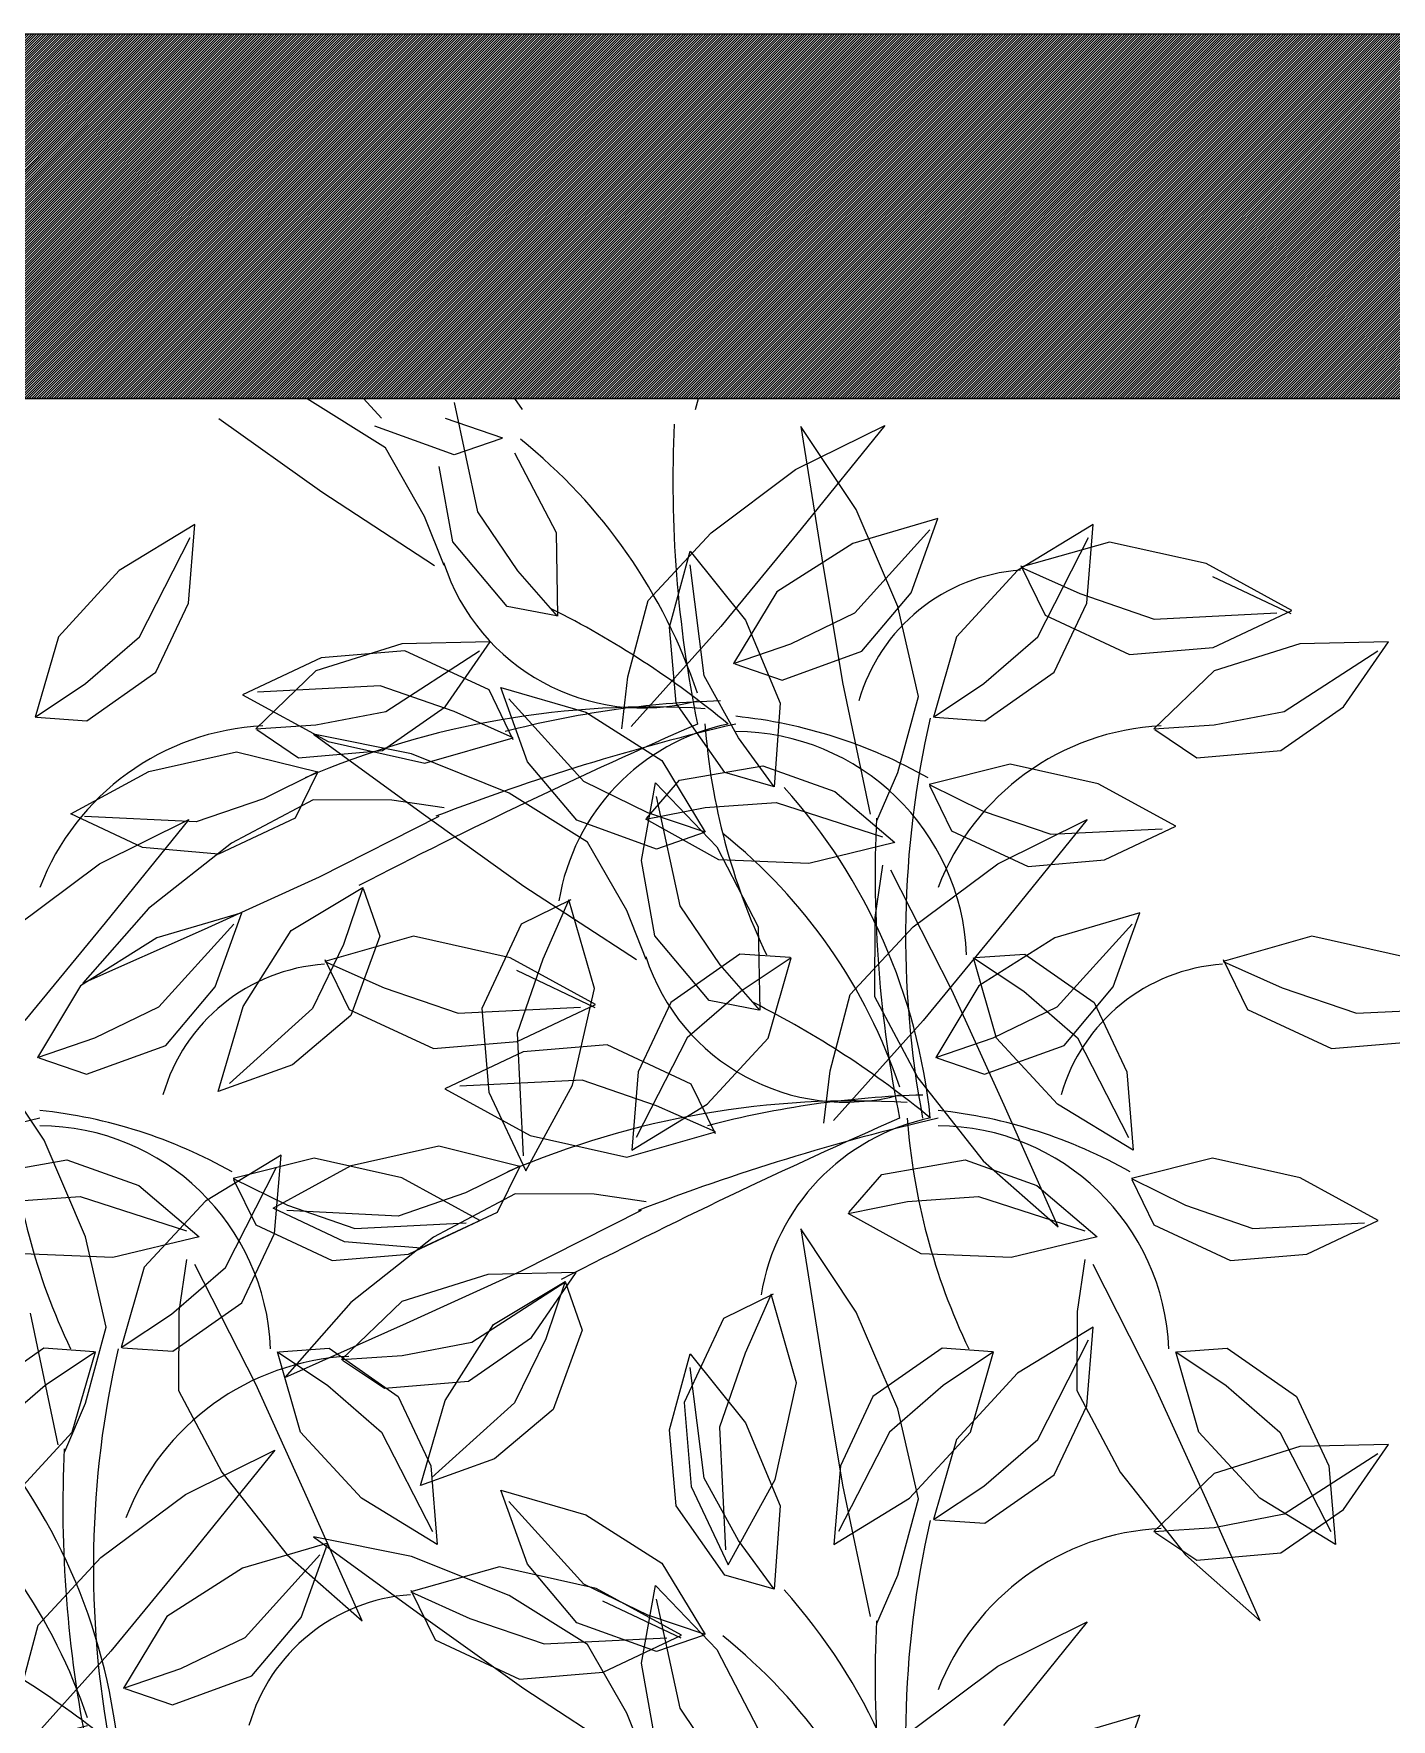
# Model space of a CAD drawing. Header units: millimetres. Extents: x 935 to 13922, y 3203 to 7816.
# Drawn here: x 8522.7 to 8619.5, y 5113.6 to 5233.8 of the extents above; entities that cross this region are included whole.
import ezdxf

# ---------------------------------------------------------------- set-up
doc = ezdxf.new("R2010")
doc.units = ezdxf.units.MM
doc.layers.get('0').update_dxf_attribs({"lineweight": 20})
doc.layers.add('campiture', color=253, linetype='Continuous', lineweight=0)
doc.layers.add('carpiture', color=253, linetype='Continuous', lineweight=0)
doc.layers.add('PIANTE', color=7, linetype='Continuous', lineweight=5, true_color=0x007a00)

msp = doc.modelspace()

# ---------------------------------------------------------------- hatches: boundary and pattern name
at = {"layer": 'carpiture'}
h = msp.add_hatch(dxfattribs=at)
h.set_pattern_fill('ANSI31', color=256)
h.set_pattern_definition([(45, (5391.77188, 3674.37298), (-0.0883883476, 0.0883883476), [])])
h.paths.add_polyline_path([(8723.07, 4907.79), (8693.22, 4907.79), (8413.22, 4907.79), (8413.22, 4877.79), (8723.07, 4877.79)])
h.paths.add_polyline_path([(8693.22, 4909.99), (8417.22, 4909.99), (8417.22, 4907.79), (8693.22, 4907.79)])
h.paths.add_polyline_path([(8723.07, 5207.79), (8693.22, 5207.79), (8693.22, 4907.79), (8723.07, 4907.79)])
h.paths.add_polyline_path([(8723.07, 5233.79), (8413.23, 5233.79), (8413.23, 5207.79), (8627.22, 5207.79), (8723.07, 5207.79)])

# ---------------------------------------------------------------- linework, layer by layer
for p, q in [((8413.23, 5233.79), (8723.07, 5233.79)), ((8627.22, 5207.79), (8417.22, 5207.79))]:
    msp.add_line(p, q)
at = {"layer": 'campiture'}
msp.add_line((8413.23, 5207.79), (8627.22, 5207.79), dxfattribs=at)
at = {"layer": 'PIANTE'}
for p, q in [((8547.78, 5204.26), (8542.19, 5207.75)), ((8543.5, 5207.79), (8543.5, 5207.79)), ((8547.5, 5206.37), (8546.22, 5207.79)), ((8554.37, 5199.71), (8552.7, 5207.49)), ((8557.56, 5207.01), (8557.01, 5207.79)), ((8569.89, 5207.01), (8570.11, 5207.79)), ((8535.91, 5206.35), (8543.24, 5201.12)), ((8556.15, 5204.96), (8552.07, 5206.35)), ((8552.68, 5203.76), (8547.02, 5205.82)), ((8577.02, 5202.71), (8583.4, 5205.87)), ((8581.35, 5199.87), (8577.41, 5205.79)), ((8577.41, 5205.79), (8578.89, 5196.41)), ((8583.4, 5205.87), (8577.42, 5198.49)), ((8550.57, 5199.37), (8547.78, 5204.26)), ((8556.08, 5204.93), (8552.68, 5203.76)), ((8556.98, 5203.9), (8559.95, 5198.22)), ((8552.58, 5197.57), (8551.61, 5202.94)), ((8571, 5198.21), (8577.02, 5202.71)), ((8543.24, 5201.12), (8551.27, 5195.88)), ((8551.96, 5195.88), (8550.57, 5199.37)), ((8557.22, 5195.5), (8554.37, 5199.71)), ((8587.16, 5199.22), (8581.1, 5197.44)), ((8584.31, 5192.96), (8581.35, 5199.87)), ((8585.26, 5193.92), (8587.16, 5199.22)), ((8534.2, 5198.8), (8528.8, 5195.52)), ((8530.24, 5190.79), (8533.87, 5197.88)), ((8533.74, 5193.19), (8534.2, 5198.8)), ((8559.95, 5198.22), (8560.06, 5192.26)), ((8566.51, 5193.39), (8571, 5198.21)), ((8577.42, 5198.49), (8571.7, 5191.53)), ((8581.26, 5192.51), (8586.6, 5198.41)), ((8598.25, 5198.8), (8592.85, 5195.52)), ((8594.29, 5190.79), (8597.91, 5197.88)), ((8597.79, 5193.19), (8598.25, 5198.8)), ((8556.45, 5192.96), (8552.58, 5197.57)), ((8568.03, 5191.48), (8569.51, 5196.9)), ((8569.51, 5196.9), (8573.46, 5191.97)), ((8581.1, 5197.44), (8575.68, 5194.01)), ((8599.41, 5197.55), (8593.09, 5195.75)), ((8606.3, 5196.01), (8599.41, 5197.55)), ((8528.8, 5195.52), (8524.46, 5190.79)), ((8560.06, 5192.26), (8557.22, 5195.5)), ((8570.5, 5188.02), (8569.51, 5195.92)), ((8578.89, 5196.41), (8580.37, 5187.53)), ((8592.85, 5195.52), (8588.51, 5190.79)), ((8593.09, 5195.88), (8594.82, 5192.33)), ((8593.09, 5195.75), (8597.3, 5193.87)), ((8612.4, 5192.67), (8606.3, 5196.01)), ((8612.37, 5192.44), (8606.77, 5195.08)), ((8531.42, 5188.26), (8533.74, 5193.19)), ((8559.98, 5192.28), (8556.45, 5192.96)), ((8565.07, 5187.95), (8566.51, 5193.39)), ((8575.68, 5194.01), (8572.61, 5188.9)), ((8581.74, 5189.76), (8585.26, 5193.92)), ((8585.8, 5186.54), (8584.31, 5192.96)), ((8595.47, 5188.26), (8597.79, 5193.19)), ((8597.3, 5193.87), (8602.59, 5192.05)), ((8573.46, 5191.97), (8575.92, 5186.05)), ((8576.69, 5190.29), (8581.26, 5192.51)), ((8594.82, 5192.33), (8600.83, 5189.53)), ((8602.59, 5192.05), (8611.33, 5192.49)), ((8606.8, 5190.03), (8612.4, 5192.67)), ((8524.46, 5190.79), (8522.81, 5185.07)), ((8526.4, 5187.46), (8530.24, 5190.79)), ((8571.7, 5191.53), (8565.3, 5184.4)), ((8568.52, 5186.05), (8568.03, 5191.48)), ((8588.51, 5190.79), (8586.86, 5185.07)), ((8590.45, 5187.46), (8594.29, 5190.79)), ((8548.94, 5190.28), (8542.82, 5188.36)), ((8549.16, 5189.8), (8543.19, 5189.3)), ((8547.82, 5185.47), (8554.5, 5189.79)), ((8555.26, 5190.43), (8548.94, 5190.28)), ((8555.17, 5187), (8549.16, 5189.8)), ((8552.05, 5185.8), (8555.26, 5190.43)), ((8572.61, 5188.9), (8576.69, 5190.29)), ((8576.08, 5187.7), (8581.74, 5189.76)), ((8600.83, 5189.53), (8606.8, 5190.03)), ((8612.99, 5190.28), (8606.87, 5188.36)), ((8611.87, 5185.47), (8618.55, 5189.79)), ((8619.31, 5190.43), (8612.99, 5190.28)), ((8616.1, 5185.8), (8619.31, 5190.43)), ((8526.48, 5184.81), (8531.42, 5188.26)), ((8543.19, 5189.3), (8537.59, 5186.66)), ((8542.82, 5188.36), (8538.53, 5184.23)), ((8572.69, 5188.87), (8576.08, 5187.7)), ((8590.53, 5184.81), (8595.47, 5188.26)), ((8606.87, 5188.36), (8602.58, 5184.23)), ((8522.81, 5185.07), (8526.4, 5187.46)), ((8547.4, 5187.29), (8538.66, 5186.85)), ((8552.69, 5185.46), (8547.4, 5187.29)), ((8556.9, 5183.45), (8555.17, 5187)), ((8557.92, 5181.89), (8556.02, 5187.18)), ((8556.02, 5187.18), (8562.08, 5185.41)), ((8564.63, 5184.22), (8565.07, 5187.95)), ((8572.96, 5183.58), (8570.5, 5188.02)), ((8580.37, 5187.53), (8582.34, 5178.15)), ((8586.86, 5185.07), (8590.45, 5187.46)), ((8537.59, 5186.66), (8543.69, 5183.32)), ((8547.58, 5182.69), (8552.05, 5185.8)), ((8561.92, 5180.47), (8556.59, 5186.37)), ((8571.98, 5181.11), (8568.52, 5186.05)), ((8575.92, 5186.05), (8575.51, 5180.1)), ((8584.31, 5181.11), (8585.8, 5186.54)), ((8611.63, 5182.69), (8616.1, 5185.8)), ((8522.9, 5185.06), (8526.48, 5184.81)), ((8542.83, 5184.51), (8547.82, 5185.47)), ((8556.9, 5183.59), (8552.69, 5185.46)), ((8562.08, 5185.41), (8567.5, 5181.97)), ((8586.95, 5185.06), (8590.53, 5184.81)), ((8606.88, 5184.51), (8611.87, 5185.47)), ((8538.53, 5184.23), (8542.83, 5184.51)), ((8538.6, 5184.18), (8541.58, 5182.17)), ((8549.63, 5182.44), (8542.65, 5183.84)), ((8542.65, 5183.84), (8550.33, 5178.26)), ((8543.69, 5183.32), (8550.58, 5181.78)), ((8550.58, 5181.78), (8556.9, 5183.59)), ((8575.51, 5180.1), (8572.96, 5183.58)), ((8602.58, 5184.23), (8606.88, 5184.51)), ((8602.65, 5184.18), (8605.63, 5182.17)), ((8530.91, 5181.19), (8537.17, 5182.59)), ((8537.17, 5182.59), (8542.95, 5181.16)), ((8541.58, 5182.17), (8547.58, 5182.69)), ((8556.61, 5179.65), (8549.63, 5182.44)), ((8605.63, 5182.17), (8611.63, 5182.69)), ((8525.36, 5178.16), (8530.91, 5181.19)), ((8542.95, 5181.16), (8539.08, 5179.25)), ((8542.91, 5181.08), (8541.34, 5177.85)), ((8561.44, 5177.72), (8557.92, 5181.89)), ((8567.5, 5181.97), (8570.58, 5176.87)), ((8568.76, 5180.56), (8574.69, 5181.6)), ((8575.43, 5180.13), (8571.98, 5181.11)), ((8574.69, 5181.6), (8579.82, 5179.76)), ((8582.83, 5177.66), (8584.31, 5181.11)), ((8592.33, 5181.71), (8586.55, 5180.27)), ((8598.59, 5180.31), (8592.33, 5181.71)), ((8566.49, 5178.25), (8561.92, 5180.47)), ((8566.03, 5174.84), (8567.03, 5180.38)), ((8566.4, 5177.84), (8568.76, 5180.56)), ((8567.03, 5180.38), (8571.4, 5175.81)), ((8579.82, 5179.76), (8584.11, 5176.12)), ((8586.55, 5180.27), (8590.41, 5178.37)), ((8586.58, 5180.2), (8588.15, 5176.97)), ((8604.14, 5177.28), (8598.59, 5180.31)), ((8539.08, 5179.25), (8534.28, 5177.59)), ((8542.62, 5179.17), (8536.8, 5176.08)), ((8548.24, 5179.15), (8542.62, 5179.17)), ((8551.96, 5178.61), (8548.24, 5179.15)), ((8562.2, 5176.16), (8556.61, 5179.65)), ((8566.35, 5177.78), (8570.58, 5178.62)), ((8568.79, 5171.62), (8567.12, 5179.4)), ((8570.58, 5178.62), (8575.65, 5178.98)), ((8575.65, 5178.98), (8583.22, 5176.54)), ((8530.45, 5175.76), (8525.36, 5178.16)), ((8534.28, 5177.59), (8526.33, 5177.99)), ((8527.39, 5174.61), (8533.77, 5177.77)), ((8533.77, 5177.77), (8527.8, 5170.39)), ((8541.34, 5177.85), (8535.88, 5175.3)), ((8543.07, 5173.67), (8551.61, 5178.01)), ((8550.33, 5178.26), (8557.66, 5173.02)), ((8567.1, 5175.66), (8561.44, 5177.72)), ((8571.56, 5174.89), (8566.35, 5177.78)), ((8570.58, 5176.87), (8566.49, 5178.25)), ((8590.41, 5178.37), (8595.22, 5176.71)), ((8591.44, 5174.61), (8597.82, 5177.77)), ((8597.82, 5177.77), (8591.85, 5170.39)), ((8564.99, 5171.28), (8562.2, 5176.16)), ((8570.5, 5176.83), (8567.1, 5175.66)), ((8584.11, 5176.12), (8577.97, 5174.63)), ((8588.15, 5176.97), (8593.62, 5174.42)), ((8595.22, 5176.71), (8603.16, 5177.11)), ((8599.05, 5174.88), (8604.14, 5177.28)), ((8535.88, 5175.3), (8530.45, 5175.76)), ((8536.8, 5176.08), (8530.89, 5171.43)), ((8571.4, 5175.81), (8574.37, 5170.12)), ((8521.37, 5170.11), (8527.39, 5174.61)), ((8567, 5169.48), (8566.03, 5174.84)), ((8577.97, 5174.63), (8571.56, 5174.89)), ((8583.22, 5174.5), (8582.68, 5170.78)), ((8588.16, 5165.6), (8583.82, 5174.15)), ((8585.42, 5170.11), (8591.44, 5174.61)), ((8593.62, 5174.42), (8599.05, 5174.88)), ((8534.87, 5169.94), (8543.07, 5173.67)), ((8541.07, 5169.86), (8546.18, 5172.93)), ((8546.18, 5172.93), (8544.79, 5168.85)), ((8546.2, 5172.85), (8547.38, 5169.46)), ((8557.66, 5173.02), (8565.69, 5167.79)), ((8530.89, 5171.43), (8526.2, 5166.09)), ((8561.01, 5172.03), (8557.46, 5170.3)), ((8560.87, 5172.03), (8559, 5167.82)), ((8562.68, 5165.71), (8560.87, 5172.03)), ((8571.64, 5167.41), (8568.79, 5171.62)), ((8527.8, 5170.39), (8522.07, 5163.43)), ((8537.54, 5171.12), (8531.47, 5169.34)), ((8531.63, 5164.41), (8536.97, 5170.31)), ((8535.64, 5165.83), (8537.54, 5171.12)), ((8557.46, 5170.3), (8554.66, 5164.3)), ((8566.38, 5167.79), (8564.99, 5171.28)), ((8574.37, 5170.12), (8574.48, 5164.17)), ((8580.93, 5165.29), (8585.42, 5170.11)), ((8582.68, 5170.78), (8582.66, 5165.15)), ((8591.85, 5170.39), (8586.12, 5163.43)), ((8601.58, 5171.12), (8595.52, 5169.34)), ((8595.68, 5164.41), (8601.02, 5170.31)), ((8599.68, 5165.83), (8601.58, 5171.12)), ((8531.47, 5169.34), (8526.05, 5165.91)), ((8526.2, 5166.09), (8534.87, 5169.94)), ((8537.63, 5164.44), (8541.07, 5169.86)), ((8549.78, 5169.45), (8543.46, 5167.65)), ((8547.38, 5169.46), (8545.32, 5163.8)), ((8556.67, 5167.91), (8549.78, 5169.45)), ((8570.87, 5164.86), (8567, 5169.48)), ((8595.52, 5169.34), (8590.1, 5165.91)), ((8613.83, 5169.45), (8607.51, 5167.65)), ((8620.72, 5167.91), (8613.83, 5169.45)), ((8544.79, 5168.85), (8542.57, 5164.28)), ((8543.46, 5167.79), (8545.19, 5164.23)), ((8562.77, 5164.58), (8556.67, 5167.91)), ((8559, 5167.82), (8557.17, 5162.53)), ((8573.06, 5168.17), (8568.12, 5164.72)), ((8576.64, 5167.92), (8573.06, 5168.17)), ((8576.72, 5167.91), (8573.14, 5165.52)), ((8575.08, 5162.18), (8576.72, 5167.91)), ((8591.36, 5162.18), (8589.72, 5167.91)), ((8589.72, 5167.91), (8593.3, 5165.52)), ((8589.8, 5167.92), (8593.38, 5168.17)), ((8593.38, 5168.17), (8598.32, 5164.72)), ((8607.51, 5167.79), (8609.24, 5164.23)), ((8543.46, 5167.65), (8547.68, 5165.77)), ((8562.74, 5164.35), (8557.14, 5166.99)), ((8574.48, 5164.17), (8571.64, 5167.41)), ((8607.51, 5167.65), (8611.72, 5165.77)), ((8526.05, 5165.91), (8522.98, 5160.8)), ((8532.12, 5161.66), (8535.64, 5165.83)), ((8547.68, 5165.77), (8552.96, 5163.95)), ((8561.13, 5158.82), (8562.68, 5165.71)), ((8573.14, 5165.52), (8569.3, 5162.19)), ((8579.49, 5159.85), (8580.93, 5165.29)), ((8590.1, 5165.91), (8587.03, 5160.8)), ((8591.89, 5157.41), (8588.16, 5165.6)), ((8593.3, 5165.52), (8597.14, 5162.19)), ((8596.17, 5161.66), (8599.68, 5165.83)), ((8611.72, 5165.77), (8617.01, 5163.95)), ((8527.06, 5162.19), (8531.63, 5164.41)), ((8535.86, 5158.38), (8537.63, 5164.44)), ((8542.57, 5164.28), (8536.66, 5158.94)), ((8545.19, 5164.23), (8551.2, 5161.43)), ((8552.96, 5163.95), (8561.7, 5164.39)), ((8554.66, 5164.3), (8555.16, 5158.32)), ((8557.17, 5161.94), (8562.77, 5164.58)), ((8568.12, 5164.72), (8565.8, 5159.78)), ((8574.4, 5164.18), (8570.87, 5164.86)), ((8582.66, 5165.15), (8585.75, 5159.34)), ((8591.11, 5162.19), (8595.68, 5164.41)), ((8598.32, 5164.72), (8600.64, 5159.78)), ((8609.24, 5164.23), (8615.25, 5161.43)), ((8617.01, 5163.95), (8625.75, 5164.39)), ((8545.32, 5163.8), (8541.15, 5160.28)), ((8586.12, 5163.43), (8579.72, 5156.3)), ((8522.98, 5160.8), (8527.06, 5162.19)), ((8551.2, 5161.43), (8557.17, 5161.94)), ((8557.17, 5162.53), (8557.61, 5153.79)), ((8563.59, 5161.7), (8557.61, 5161.2)), ((8569.59, 5158.9), (8563.59, 5161.7)), ((8569.3, 5162.19), (8565.67, 5155.1)), ((8570.73, 5157.46), (8575.08, 5162.18)), ((8587.03, 5160.8), (8591.11, 5162.19)), ((8595.71, 5157.46), (8591.36, 5162.18)), ((8597.14, 5162.19), (8600.77, 5155.1)), ((8615.25, 5161.43), (8621.22, 5161.94)), ((8523.44, 5154.91), (8519.49, 5160.83)), ((8523.06, 5160.77), (8526.46, 5159.6)), ((8526.46, 5159.6), (8532.12, 5161.66)), ((8557.61, 5161.2), (8552.01, 5158.56)), ((8587.11, 5160.77), (8590.5, 5159.6)), ((8590.5, 5159.6), (8596.17, 5161.66)), ((8541.15, 5160.28), (8535.86, 5158.38)), ((8565.8, 5159.78), (8565.34, 5154.18)), ((8579.05, 5156.12), (8579.49, 5159.85)), ((8585.75, 5159.34), (8590.4, 5153.43)), ((8600.64, 5159.78), (8601.1, 5154.18)), ((8552.01, 5158.56), (8558.11, 5155.23)), ((8561.82, 5159.19), (8553.08, 5158.75)), ((8555.16, 5158.32), (8557.8, 5152.72)), ((8557.8, 5152.72), (8561.13, 5158.82)), ((8567.11, 5157.36), (8561.82, 5159.19)), ((8571.32, 5155.35), (8569.59, 5158.9)), ((8565.34, 5154.18), (8570.73, 5157.46)), ((8571.32, 5155.49), (8567.11, 5157.36)), ((8595.74, 5148.73), (8591.89, 5157.41)), ((8601.1, 5154.18), (8595.71, 5157.46)), ((8526.4, 5148), (8523.44, 5154.91)), ((8545.33, 5153.09), (8551.59, 5154.5)), ((8551.59, 5154.5), (8557.37, 5153.06)), ((8558.11, 5155.23), (8565, 5153.68)), ((8565, 5153.68), (8571.32, 5155.49)), ((8519.13, 5152.46), (8525.06, 5153.5)), ((8525.06, 5153.5), (8530.19, 5151.66)), ((8540.34, 5153.84), (8534.94, 5150.56)), ((8542.7, 5153.61), (8536.92, 5152.18)), ((8539.87, 5148.24), (8540.34, 5153.84)), ((8548.96, 5152.21), (8542.7, 5153.61)), ((8583.18, 5152.46), (8589.11, 5153.5)), ((8589.11, 5153.5), (8594.24, 5151.66)), ((8590.4, 5153.43), (8595.74, 5148.73)), ((8606.75, 5153.61), (8600.97, 5152.18)), ((8613.01, 5152.21), (8606.75, 5153.61)), ((8536.37, 5145.83), (8540, 5152.92)), ((8536.92, 5152.18), (8540.79, 5150.27)), ((8536.96, 5152.1), (8538.53, 5148.87)), ((8539.78, 5150.06), (8545.33, 5153.09)), ((8554.51, 5149.18), (8548.96, 5152.21)), ((8557.37, 5153.06), (8553.5, 5151.15)), ((8557.33, 5152.98), (8555.76, 5149.75)), ((8580.82, 5149.75), (8583.18, 5152.46)), ((8600.97, 5152.18), (8604.83, 5150.27)), ((8601, 5152.1), (8602.58, 5148.87)), ((8618.56, 5149.18), (8613.01, 5152.21)), ((8520.95, 5150.52), (8526.02, 5150.88)), ((8526.02, 5150.88), (8533.59, 5148.44)), ((8530.19, 5151.66), (8534.49, 5148.02)), ((8553.5, 5151.15), (8548.7, 5149.49)), ((8557.04, 5151.07), (8551.22, 5147.98)), ((8562.66, 5151.05), (8557.04, 5151.07)), ((8566.38, 5150.51), (8562.66, 5151.05)), ((8585, 5150.52), (8590.07, 5150.88)), ((8590.07, 5150.88), (8597.64, 5148.44)), ((8594.24, 5151.66), (8598.53, 5148.02)), ((8534.94, 5150.56), (8530.59, 5145.84)), ((8544.87, 5147.66), (8539.78, 5150.06)), ((8548.7, 5149.49), (8540.75, 5149.89)), ((8540.79, 5150.27), (8545.59, 5148.61)), ((8555.76, 5149.75), (8550.3, 5147.21)), ((8557.49, 5145.58), (8566.03, 5149.91)), ((8580.77, 5149.68), (8585, 5150.52)), ((8585.98, 5146.79), (8580.77, 5149.68)), ((8604.83, 5150.27), (8609.64, 5148.61)), ((8538.53, 5148.87), (8543.99, 5146.32)), ((8545.59, 5148.61), (8553.54, 5149.01)), ((8549.42, 5146.78), (8554.51, 5149.18)), ((8581.35, 5142.65), (8577.41, 5148.57)), ((8577.41, 5148.57), (8578.89, 5139.19)), ((8602.58, 5148.87), (8608.04, 5146.32)), ((8609.64, 5148.61), (8617.59, 5149.01)), ((8613.47, 5146.78), (8618.56, 5149.18)), ((8527.88, 5141.58), (8526.4, 5148)), ((8534.49, 5148.02), (8528.34, 5146.53)), ((8537.55, 5143.3), (8539.87, 5148.24)), ((8550.3, 5147.21), (8544.87, 5147.66)), ((8551.22, 5147.98), (8545.31, 5143.34)), ((8598.53, 5148.02), (8592.39, 5146.53)), ((8528.34, 5146.53), (8521.93, 5146.79)), ((8533.59, 5146.4), (8533.06, 5142.68)), ((8543.99, 5146.32), (8549.42, 5146.78)), ((8592.39, 5146.53), (8585.98, 5146.79)), ((8597.64, 5146.4), (8597.1, 5142.68)), ((8608.04, 5146.32), (8613.47, 5146.78)), ((8530.59, 5145.84), (8528.95, 5140.11)), ((8532.53, 5142.5), (8536.37, 5145.83)), ((8538.53, 5137.51), (8534.2, 5146.05)), ((8555.08, 5145.32), (8548.95, 5143.4)), ((8549.29, 5141.85), (8557.49, 5145.58)), ((8561.39, 5145.47), (8555.08, 5145.32)), ((8558.19, 5140.84), (8561.39, 5145.47)), ((8602.58, 5137.51), (8598.24, 5146.05)), ((8553.95, 5140.51), (8560.64, 5144.83)), ((8555.49, 5141.76), (8560.6, 5144.83)), ((8560.6, 5144.83), (8559.21, 5140.75)), ((8560.63, 5144.76), (8561.8, 5141.36)), ((8575.43, 5143.93), (8571.88, 5142.2)), ((8575.29, 5143.93), (8573.42, 5139.72)), ((8577.1, 5137.61), (8575.29, 5143.93)), ((8522.45, 5142.57), (8524.43, 5133.19)), ((8528.95, 5140.11), (8532.53, 5142.5)), ((8532.62, 5139.85), (8537.55, 5143.3)), ((8533.06, 5142.68), (8533.03, 5137.05)), ((8545.31, 5143.34), (8540.62, 5137.99)), ((8548.95, 5143.4), (8544.66, 5139.27)), ((8584.31, 5135.74), (8581.35, 5142.65)), ((8597.1, 5142.68), (8597.08, 5137.05)), ((8526.4, 5136.15), (8527.88, 5141.58)), ((8540.62, 5137.99), (8549.29, 5141.85)), ((8552.05, 5136.34), (8555.49, 5141.76)), ((8561.8, 5141.36), (8559.74, 5135.7)), ((8571.88, 5142.2), (8569.08, 5136.2)), ((8598.25, 5141.58), (8592.85, 5138.3)), ((8597.79, 5135.97), (8598.25, 5141.58)), ((8523.43, 5140.07), (8518.49, 5136.62)), ((8527.01, 5139.82), (8523.43, 5140.07)), ((8529.03, 5140.1), (8532.62, 5139.85)), ((8540.17, 5139.82), (8543.76, 5140.07)), ((8543.76, 5140.07), (8548.69, 5136.62)), ((8548.97, 5139.55), (8553.95, 5140.51)), ((8553.71, 5137.73), (8558.19, 5140.84)), ((8559.21, 5140.75), (8556.99, 5136.18)), ((8587.48, 5140.07), (8582.54, 5136.62)), ((8591.06, 5139.82), (8587.48, 5140.07)), ((8594.29, 5133.57), (8597.91, 5140.66)), ((8604.22, 5139.82), (8607.8, 5140.07)), ((8607.8, 5140.07), (8612.74, 5136.62)), ((8527.1, 5139.81), (8523.51, 5137.42)), ((8525.45, 5134.09), (8527.1, 5139.81)), ((8541.73, 5134.09), (8540.09, 5139.81)), ((8540.09, 5139.81), (8543.67, 5137.42)), ((8544.66, 5139.27), (8548.97, 5139.55)), ((8544.73, 5139.22), (8547.71, 5137.21)), ((8568.03, 5134.26), (8569.51, 5139.68)), ((8569.51, 5139.68), (8573.46, 5134.75)), ((8573.42, 5139.72), (8571.59, 5134.44)), ((8578.89, 5139.19), (8580.37, 5130.31)), ((8591.14, 5139.81), (8587.56, 5137.42)), ((8589.5, 5134.09), (8591.14, 5139.81)), ((8605.78, 5134.09), (8604.14, 5139.81)), ((8604.14, 5139.81), (8607.72, 5137.42)), ((8547.71, 5137.21), (8553.71, 5137.73)), ((8570.5, 5130.8), (8569.51, 5138.7)), ((8592.85, 5138.3), (8588.51, 5133.57)), ((8523.51, 5137.42), (8519.67, 5134.09)), ((8533.03, 5137.05), (8536.12, 5131.24)), ((8542.26, 5129.31), (8538.53, 5137.51)), ((8543.67, 5137.42), (8547.51, 5134.09)), ((8548.69, 5136.62), (8551.01, 5131.69)), ((8575.56, 5130.72), (8577.1, 5137.61)), ((8582.54, 5136.62), (8580.22, 5131.69)), ((8587.56, 5137.42), (8583.72, 5134.09)), ((8597.08, 5137.05), (8600.17, 5131.24)), ((8606.31, 5129.31), (8602.58, 5137.51)), ((8607.72, 5137.42), (8611.56, 5134.09)), ((8612.74, 5136.62), (8615.06, 5131.69)), ((8524.92, 5132.7), (8526.4, 5136.15)), ((8550.28, 5130.28), (8552.05, 5136.34)), ((8556.99, 5136.18), (8551.09, 5130.85)), ((8559.74, 5135.7), (8555.57, 5132.18)), ((8569.08, 5136.2), (8569.58, 5130.22)), ((8585.8, 5129.32), (8584.31, 5135.74)), ((8595.47, 5131.04), (8597.79, 5135.97)), ((8521.11, 5129.37), (8525.45, 5134.09)), ((8546.08, 5129.37), (8541.73, 5134.09)), ((8547.51, 5134.09), (8551.14, 5127.01)), ((8568.52, 5128.83), (8568.03, 5134.26)), ((8571.59, 5134.44), (8572.03, 5125.69)), ((8573.46, 5134.75), (8575.92, 5128.83)), ((8583.72, 5134.09), (8580.09, 5127.01)), ((8585.15, 5129.37), (8589.5, 5134.09)), ((8610.13, 5129.37), (8605.78, 5134.09)), ((8611.56, 5134.09), (8615.19, 5127.01)), ((8588.51, 5133.57), (8586.86, 5127.85)), ((8590.45, 5130.24), (8594.29, 5133.57)), ((8612.99, 5133.06), (8606.87, 5131.14)), ((8619.31, 5133.21), (8612.99, 5133.06)), ((8616.1, 5128.58), (8619.31, 5133.21)), ((8533.52, 5129.65), (8539.9, 5132.81)), ((8539.9, 5132.81), (8533.93, 5125.43)), ((8555.57, 5132.18), (8550.28, 5130.28)), ((8551.01, 5131.69), (8551.48, 5126.08)), ((8580.22, 5131.69), (8579.76, 5126.08)), ((8611.87, 5128.25), (8618.55, 5132.57)), ((8615.06, 5131.69), (8615.52, 5126.08)), ((8536.12, 5131.24), (8540.77, 5125.33)), ((8572.96, 5126.36), (8570.5, 5130.8)), ((8572.22, 5124.62), (8575.56, 5130.72)), ((8590.53, 5127.59), (8595.47, 5131.04)), ((8600.17, 5131.24), (8604.82, 5125.33)), ((8606.87, 5131.14), (8602.58, 5127.01)), ((8527.5, 5125.15), (8533.52, 5129.65)), ((8546.12, 5120.63), (8542.26, 5129.31)), ((8551.48, 5126.08), (8546.08, 5129.37)), ((8557.92, 5124.67), (8556.02, 5129.96)), ((8556.02, 5129.96), (8562.08, 5128.19)), ((8569.58, 5130.22), (8572.22, 5124.62)), ((8579.76, 5126.08), (8585.15, 5129.37)), ((8580.37, 5130.31), (8582.34, 5120.93)), ((8584.31, 5123.89), (8585.8, 5129.32)), ((8586.86, 5127.85), (8590.45, 5130.24)), ((8610.16, 5120.63), (8606.31, 5129.31)), ((8615.52, 5126.08), (8610.13, 5129.37)), ((8561.92, 5123.25), (8556.59, 5129.15)), ((8562.08, 5128.19), (8567.5, 5124.75)), ((8571.98, 5123.89), (8568.52, 5128.83)), ((8575.92, 5128.83), (8575.51, 5122.88)), ((8606.88, 5127.29), (8611.87, 5128.25)), ((8611.63, 5125.47), (8616.1, 5128.58)), ((8586.95, 5127.84), (8590.53, 5127.59)), ((8602.58, 5127.01), (8606.88, 5127.29)), ((8602.65, 5126.96), (8605.63, 5124.95)), ((8543.67, 5126.16), (8537.6, 5124.38)), ((8541.77, 5120.87), (8543.67, 5126.16)), ((8549.63, 5125.22), (8542.65, 5126.62)), ((8542.65, 5126.62), (8550.33, 5121.04)), ((8575.51, 5122.88), (8572.96, 5126.36)), ((8523.01, 5120.33), (8527.5, 5125.15)), ((8533.93, 5125.43), (8528.21, 5118.48)), ((8537.77, 5119.45), (8543.1, 5125.35)), ((8540.77, 5125.33), (8546.12, 5120.63)), ((8555.92, 5124.49), (8549.6, 5122.69)), ((8556.61, 5122.43), (8549.63, 5125.22)), ((8562.8, 5122.95), (8555.92, 5124.49)), ((8561.44, 5120.5), (8557.92, 5124.67)), ((8567.5, 5124.75), (8570.58, 5119.65)), ((8604.82, 5125.33), (8610.16, 5120.63)), ((8605.63, 5124.95), (8611.63, 5125.47)), ((8537.6, 5124.38), (8532.19, 5120.95)), ((8566.49, 5121.03), (8561.92, 5123.25)), ((8575.43, 5122.91), (8571.98, 5123.89)), ((8582.83, 5120.44), (8584.31, 5123.89)), ((8549.6, 5122.83), (8551.32, 5119.27)), ((8549.6, 5122.69), (8553.81, 5120.81)), ((8562.2, 5118.94), (8556.61, 5122.43)), ((8568.9, 5119.62), (8562.8, 5122.95)), ((8568.87, 5119.39), (8563.28, 5122.03)), ((8566.03, 5117.62), (8567.03, 5123.16)), ((8567.03, 5123.16), (8571.4, 5118.59)), ((8568.79, 5114.4), (8567.12, 5122.18)), ((8532.19, 5120.95), (8529.11, 5115.84)), ((8538.25, 5116.7), (8541.77, 5120.87)), ((8550.33, 5121.04), (8557.66, 5115.8)), ((8570.58, 5119.65), (8566.49, 5121.03)), ((8521.58, 5114.89), (8523.01, 5120.33)), ((8553.81, 5120.81), (8559.09, 5118.99)), ((8567.1, 5118.44), (8561.44, 5120.5)), ((8591.44, 5117.39), (8597.82, 5120.55)), ((8597.82, 5120.55), (8591.85, 5113.17)), ((8528.21, 5118.48), (8521.81, 5111.34)), ((8533.2, 5117.23), (8537.77, 5119.45)), ((8551.32, 5119.27), (8557.33, 5116.47)), ((8559.09, 5118.99), (8567.84, 5119.43)), ((8564.99, 5114.06), (8562.2, 5118.94)), ((8563.31, 5116.98), (8568.9, 5119.62)), ((8570.5, 5119.61), (8567.1, 5118.44)), ((8571.4, 5118.59), (8574.37, 5112.9)), ((8529.11, 5115.84), (8533.2, 5117.23)), ((8567, 5112.26), (8566.03, 5117.62)), ((8585.42, 5112.89), (8591.44, 5117.39)), ((8532.59, 5114.64), (8538.25, 5116.7)), ((8557.33, 5116.47), (8563.31, 5116.98)), ((8529.19, 5115.81), (8532.59, 5114.64)), ((8557.66, 5115.8), (8565.69, 5110.57)), ((8566.38, 5110.57), (8564.99, 5114.06)), ((8571.64, 5110.19), (8568.79, 5114.4)), ((8601.58, 5113.9), (8595.52, 5112.12)), ((8599.68, 5108.6), (8601.58, 5113.9))]:
    msp.add_line(p, q, dxfattribs=at)
for centre, radius, start, end in [((8654.75, 5201.85), 86.47, 177.274, 191.524), ((8532.95, 5174.38), 39.09, 18.4858, 51.2649), ((8566.17, 5200.68), 14.96, 197.853, 284.926), ((8593.94, 5182.67), 12.9, 93.9416, 164.04), ((8529.72, 5133.19), 66.68, 50.4056, 63.3717), ((8566.68, 5123.32), 62.47, 86.4268, 113.212), ((8573.59, 5117.95), 68.3, 91.6103, 104.65), ((8742.21, 4792.77), 427.97, 113.724, 117.304), ((8608.99, 5028.81), 159.92, 103.091, 111.114), ((8575.37, 5169.48), 15.42, 101.798, 170.748), ((8616.32, 5187.97), 45.88, 184.238, 205.625), ((8569.14, 5150.18), 35.13, 60.4339, 84.0768), ((8654.48, 5169.43), 69.61, 167.077, 190.72), ((8539.92, 5166.49), 17.97, 92.7984, 159.021), ((8572.69, 5167.49), 16.54, 2.203, 89.739), ((8603.97, 5166.49), 17.97, 92.7984, 159.021), ((8545.15, 5152.24), 41.7, 5.8346, 41.8429), ((8669.17, 5173.75), 86.47, 177.274, 191.524), ((8547.38, 5146.28), 39.09, 18.4858, 51.2649), ((8580.59, 5172.58), 14.96, 197.853, 284.926), ((8544.32, 5154.58), 12.9, 93.9416, 164.04), ((8608.36, 5154.58), 12.9, 93.9416, 164.04), ((8544.14, 5105.1), 66.68, 50.4056, 63.3717), ((8588.01, 5089.85), 68.3, 91.6103, 104.65), ((8519.51, 5122.08), 35.13, 60.4339, 84.0768), ((8581.1, 5095.23), 62.47, 86.4268, 113.212), ((8583.56, 5122.08), 35.13, 60.4339, 84.0768), ((8559.36, 5000.71), 159.92, 103.091, 111.114), ((8566.7, 5159.87), 45.88, 184.238, 205.625), ((8523.06, 5139.39), 16.54, 2.203, 89.739), ((8756.63, 4764.67), 427.97, 113.724, 117.304), ((8623.41, 5000.71), 159.92, 103.091, 111.114), ((8589.79, 5141.39), 15.42, 101.798, 170.748), ((8630.74, 5159.87), 45.88, 184.238, 205.625), ((8587.11, 5139.39), 16.54, 2.203, 89.739), ((8596.57, 5124.47), 69.61, 167.077, 190.72), ((8546.05, 5121.54), 17.97, 92.7984, 159.021), ((8487.24, 5107.28), 41.7, 5.8346, 41.8429), ((8611.25, 5128.79), 86.47, 177.274, 191.524), ((8489.46, 5101.32), 39.09, 18.4858, 51.2649), ((8654.48, 5112.21), 69.61, 167.077, 190.72), ((8603.97, 5109.27), 17.97, 92.7984, 159.021), ((8522.68, 5127.62), 14.96, 197.853, 284.926), ((8550.45, 5109.62), 12.9, 93.9416, 164.04), ((8545.15, 5095.02), 41.7, 5.8346, 41.8429), ((8486.22, 5060.14), 66.68, 50.4056, 63.3717), ((8669.17, 5116.53), 86.47, 177.274, 191.524), ((8547.38, 5089.06), 39.09, 18.4858, 51.2649)]:
    msp.add_arc(centre, radius, start, end, dxfattribs=at)

doc.saveas('drawing.dxf')
